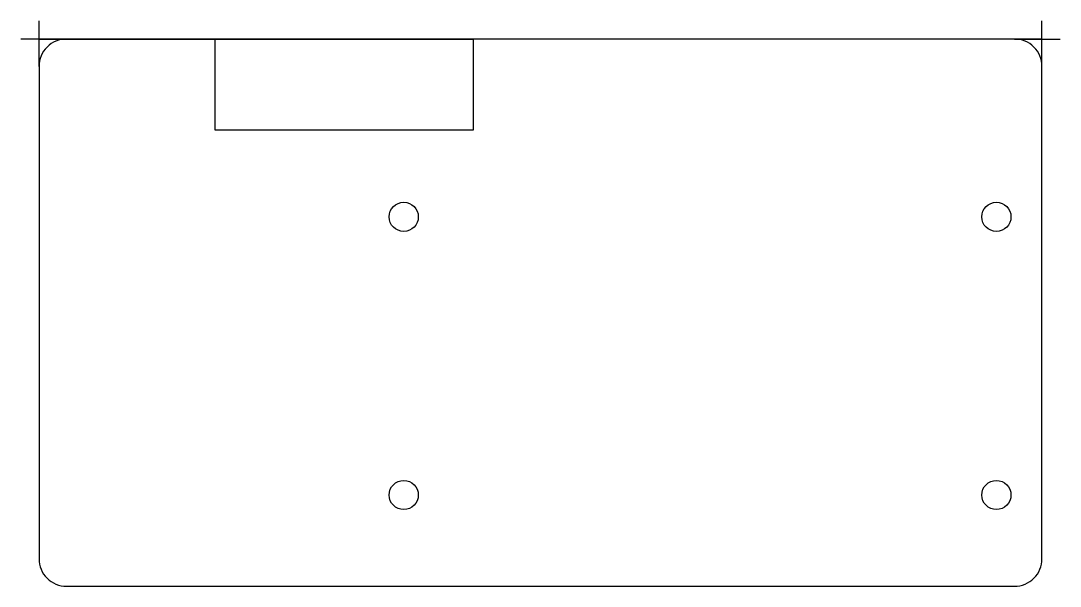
# Model space of a CAD drawing. Header units: millimetres. Extents: x -174 to -60, y 12 to 74.
import ezdxf

# ---------------------------------------------------------------- set-up
doc = ezdxf.new("R2010")
doc.units = ezdxf.units.MM
doc.layers.get('0').update_dxf_attribs({"linetype": 'CONTINUOUS'})

msp = doc.modelspace()

# ---------------------------------------------------------------- linework, layer by layer
for p, q in [((-171.5, 69.25), (-171.5, 74.25)), ((-61.5, 69.25), (-61.5, 74.25)), ((-168.5, 72.25), (-173.5, 72.25)), ((-171.5, 72.25), (-152.166, 72.25)), ((-61.5, 72.25), (-123.882, 72.25)), ((-64.5, 72.25), (-59.5, 72.25))]:
    msp.add_line(p, q)
msp.add_lwpolyline([(-171.5, 15.25, 0.4142136), (-168.5, 12.25), (-64.5, 12.25, 0.4142136), (-61.5, 15.25), (-61.5, 69.25, 0.4142136), (-64.5, 72.25), (-168.5, 72.25, 0.4142136), (-171.5, 69.25)], format="xyb", close=True)
msp.add_lwpolyline([(-152.166, 72.25), (-123.882, 72.25), (-123.882, 62.25), (-152.166, 62.25)], close=True)
for centre in [(-131.5, 52.75), (-66.5, 52.75), (-131.5, 22.25), (-66.5, 22.25)]:
    msp.add_circle(centre, 1.6)

doc.saveas('drawing.dxf')
